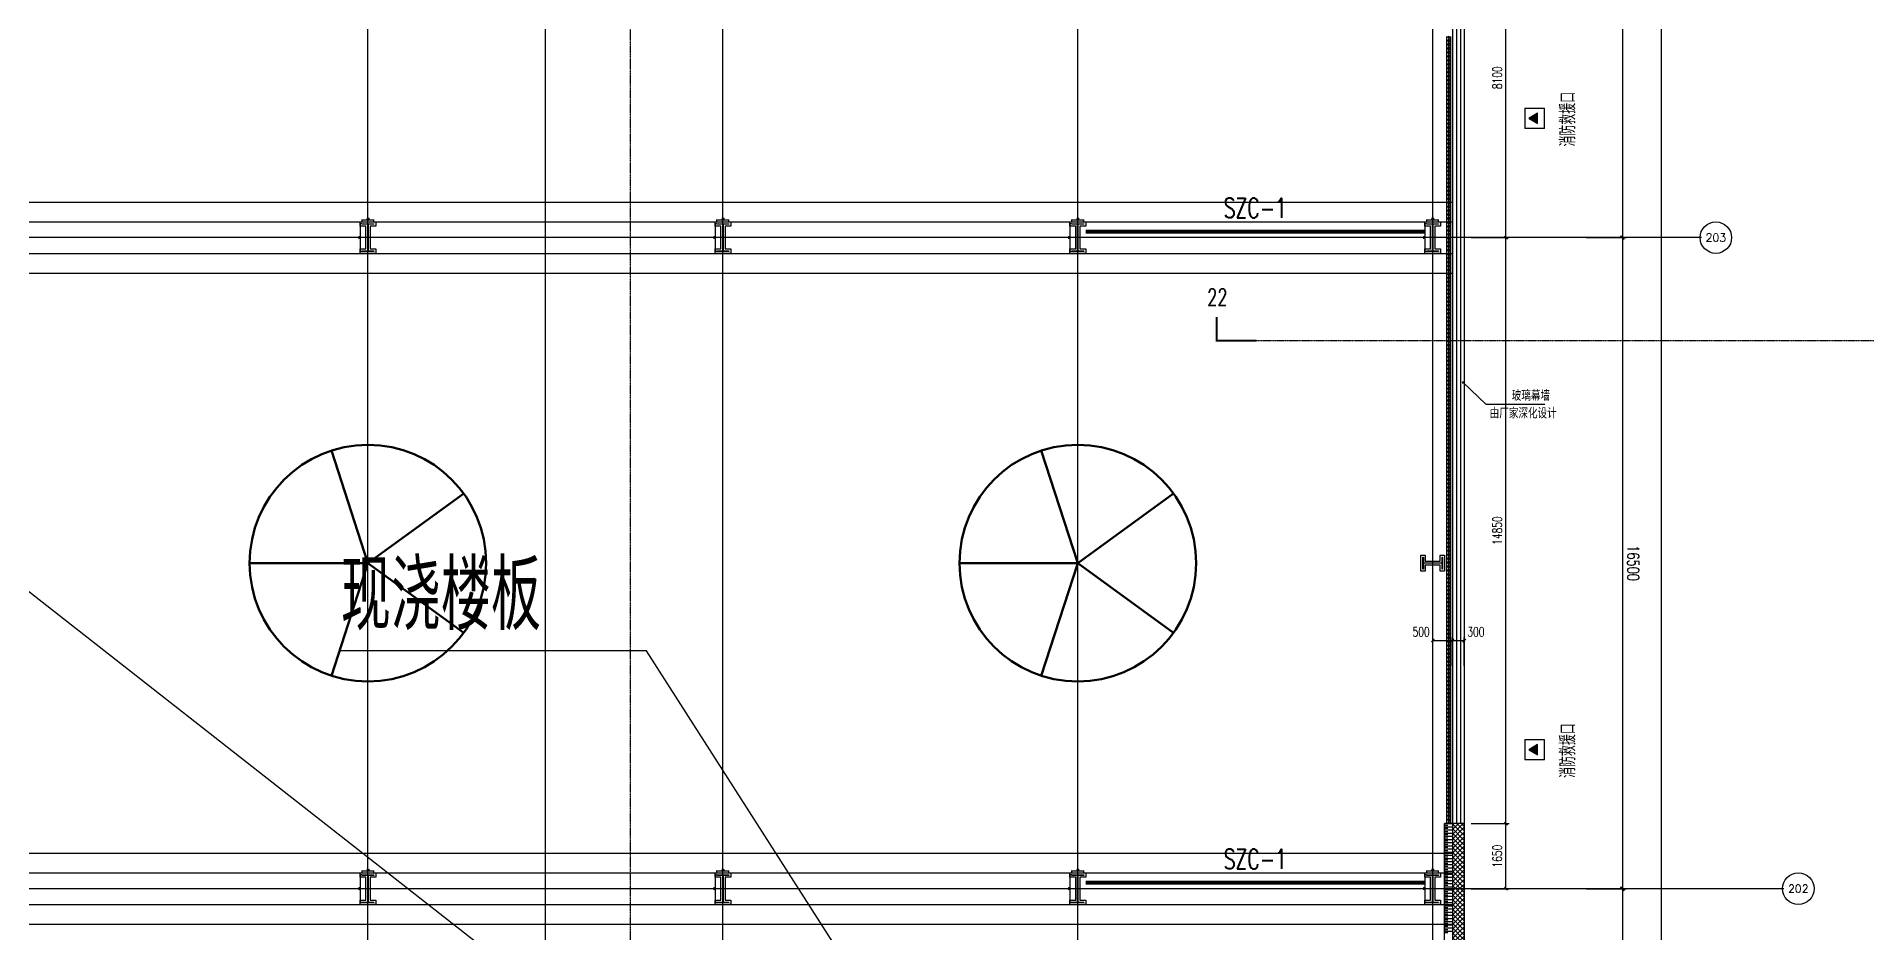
# Model space of a CAD drawing. Extents: x -954573 to 446329, y 489853 to 1226784.
# Drawn here: x -164257 to -117857, y 655463 to 678163 of the extents above; entities that cross this region are included whole.
import ezdxf
from ezdxf.enums import TextEntityAlignment as Align

# ---------------------------------------------------------------- set-up
doc = ezdxf.new("R2010")
doc.units = 0
doc.header["$LTSCALE"] = 10
doc.header["$MEASUREMENT"] = 0
for name, pattern in [('10平面$0$CENTER', [2, 1.25, -0.25, 0.25, -0.25]), ('10平面$0$DOTE', [2.42, 2, -0.2, 0.02, -0.2]), ('10平面$1$DASH', [0.35, 0.25, -0.1])]:
    doc.linetypes.add(name, pattern=pattern)
doc.layers.get('Defpoints').update_dxf_attribs({"color": 210})
for name, color, linetype in [('10平面$0$99平面图例外参$0$A-HATCH-2', 251, 'Continuous'), ('10平面$0$A-AXIS-D', 8, 'Continuous'), ('10平面$0$A-AXIS-DOTE', 8, '10平面$0$DOTE'), ('10平面$0$A-AXIS-DP', 8, 'Continuous'), ('10平面$0$A-AXIS-SYMB', 8, 'Continuous'), ('10平面$0$A-HATCH-2', 8, 'Continuous'), ('10平面$0$A-HRAIL', 8, 'Continuous'), ('10平面$0$A-LIN-V', 8, 'Continuous'), ('10平面$0$A-TEXT', 8, 'Continuous'), ('10平面$0$A-WINDOW', 8, 'Continuous'), ('10平面$0$AS-COLN', 8, 'Continuous'), ('10平面$0$AS-WALL', 8, 'Continuous'), ('10平面$0$CURTWALL', 8, 'Continuous'), ('10平面$0$DIM_SYMB', 8, 'Continuous'), ('10平面$0$PUB_HATCH', 8, 'Continuous'), ('10平面$0$PUB_TEXT', 8, 'Continuous'), ('10平面$0$RP-N2-01$0$$0$A-WIND-J', 8, 'Continuous'), ('10平面$0$RP-N2-01$0$A-WIND-J', 8, 'Continuous'), ('A-LIN-V', 9, 'Continuous'), ('建-引出', 3, 'Continuous')]:
    doc.layers.add(name, color=color, linetype=linetype)
doc.layers.add('10平面$0$THIN', color=7, linetype='Continuous', lineweight=0)
doc.layers.add('10平面$0$柱间支撑', color=6, linetype='10平面$0$CENTER', lineweight=0)
doc.styles.add('10平面$0$_TCH_AXIS', font='COMPLEX', dxfattribs={"bigfont": 'GBCBIG'})
doc.styles.add('10平面$0$_TCH_DIM', font='SIMPLEX', dxfattribs={"bigfont": 'GBCBIG'})
doc.styles.add('10平面$0$_TCH_DIM_T3', font='SIMPLEX', dxfattribs={"width": 0.705882, "bigfont": 'GBCBIG'})
doc.styles.add('10平面$0$_TCH_LABEL', font='COMPLEX', dxfattribs={"bigfont": 'GBCBIG'})
doc.styles.add('10平面$0$A-DIM_T3', font='SIMPLEX', dxfattribs={"width": 0.705882, "bigfont": 'GBCBIG'})
doc.styles.add('10平面$0$TSSD_Rein', font='tj-romans1.shx', dxfattribs={"width": 0.7, "bigfont": 'tj-hztxt.shx'})
doc.styles.add('A-STANDARD', font='SIMPLEX', dxfattribs={"bigfont": 'GBCBIG'})
doc.dimstyles.new('10平面$0$_TCH_ARCH&&10', dxfattribs={"dimtxt": 29.75, "dimasz": 10, "dimexe": 10, "dimexo": 10, "dimgap": 12.625, "dimtad": 1, "dimdec": 0, "dimzin": 0, "dimdsep": 46, "dimtxsty": '10平面$0$_TCH_DIM_T3', "dimblk": '10平面$0$_ArchTick', "dimcen": 0.09, "dimclrt": 7, "dimazin": 2, "dimtfac": 1, "dimtdec": 0, "dimtix": 1, "dimtmove": 2, "dimatfit": 3, "dimfxl": 0, "dimtolj": 1, "dimtzin": 0, "dimarcsym": 0})
doc.dimstyles.new('10平面$0$_TCH_ARCH&&100', dxfattribs={"dimtxt": 297.5, "dimasz": 100, "dimexe": 100, "dimexo": 100, "dimgap": 126.25, "dimtad": 1, "dimdec": 0, "dimzin": 0, "dimdsep": 46, "dimtxsty": '10平面$0$_TCH_DIM_T3', "dimblk": '10平面$0$_ArchTick', "dimcen": 0.09, "dimclrt": 7, "dimazin": 2, "dimtfac": 1, "dimtdec": 0, "dimtix": 1, "dimtmove": 2, "dimatfit": 3, "dimfxl": 0, "dimtolj": 1, "dimtzin": 0, "dimarcsym": 0})
doc.dimstyles.new('10平面$0$_TCH_ARCH&&80', dxfattribs={"dimtxt": 238, "dimasz": 80, "dimexe": 80, "dimexo": 80, "dimgap": 101, "dimtad": 1, "dimdec": 0, "dimzin": 0, "dimdsep": 46, "dimtxsty": '10平面$0$_TCH_DIM_T3', "dimblk": '10平面$0$_ArchTick', "dimcen": 0.09, "dimclrt": 7, "dimazin": 2, "dimtfac": 1, "dimtdec": 0, "dimtix": 1, "dimtmove": 2, "dimatfit": 3, "dimfxl": 0, "dimtolj": 1, "dimtzin": 0, "dimarcsym": 0})
doc.dimstyles.new('10平面$0$A-DIM&&100', dxfattribs={"dimtxt": 297.5, "dimasz": 100, "dimexe": 100, "dimexo": 100, "dimgap": 126.25, "dimtad": 1, "dimdec": 0, "dimzin": 0, "dimdsep": 46, "dimtxsty": '10平面$0$A-DIM_T3', "dimblk": '10平面$0$_ArchTick', "dimcen": 0.09, "dimclrt": 7, "dimazin": 2, "dimtfac": 1, "dimtdec": 0, "dimtix": 1, "dimtmove": 2, "dimatfit": 3, "dimfxl": 0, "dimtolj": 1, "dimtzin": 0, "dimarcsym": 0})

# ---------------------------------------------------------------- blocks, each defined once
blk = doc.blocks.new('10平面$0$_ArchTick')
at = {"color": 0, "linetype": 'ByBlock', "const_width": 0.4}
blk.add_lwpolyline([(-0.5, -0.5), (0.5, 0.5)], dxfattribs=at)
blk = doc.blocks.new('*D2999')
at = {"layer": '10平面$0$A-AXIS-D', "color": 0, "lineweight": -2}
for p, q in [((95776, -115250), (96792, -115250)), ((96692, -115250), (96692, -131750)), ((95776, -131750), (96792, -131750))]:
    blk.add_line(p, q, dxfattribs=at)
at = {"layer": 'Defpoints', "color": 0}
for p in [(95676, -115250), (95676, -131750), (96692, -131750)]:
    blk.add_point(p, dxfattribs=at)
at = {"layer": '10平面$0$A-AXIS-D', "color": 0, "lineweight": -2, "xscale": 100, "yscale": 100, "zscale": 100}
for p, rotation in [((96692, -115250), 90), ((96692, -131750), 270)]:
    blk.add_blockref('10平面$0$_ArchTick', p, dxfattribs=dict(at, rotation=rotation))
at = {"layer": '10平面$0$A-AXIS-D', "color": 7, "insert": (96967, -123500), "char_height": 297.5, "attachment_point": 5, "rotation": 270, "style": '10平面$0$A-DIM_T3'}
blk.add_mtext('\\A1;16500', dxfattribs=at)
blk = doc.blocks.new('*D3000')
at = {"layer": '10平面$0$A-AXIS-D', "color": 0, "lineweight": -2}
for p, q in [((95776, -131750), (96792, -131750)), ((96692, -131750), (96692, -148250)), ((95776, -148250), (96792, -148250))]:
    blk.add_line(p, q, dxfattribs=at)
at = {"layer": 'Defpoints', "color": 0}
for p in [(95676, -131750), (95676, -148250), (96692, -148250)]:
    blk.add_point(p, dxfattribs=at)
at = {"layer": '10平面$0$A-AXIS-D', "color": 0, "lineweight": -2, "xscale": 100, "yscale": 100, "zscale": 100}
for p, rotation in [((96692, -131750), 90), ((96692, -148250), 270)]:
    blk.add_blockref('10平面$0$_ArchTick', p, dxfattribs=dict(at, rotation=rotation))
at = {"layer": '10平面$0$A-AXIS-D', "color": 7, "insert": (96967, -140000), "char_height": 297.5, "attachment_point": 5, "rotation": 270, "style": '10平面$0$A-DIM_T3'}
blk.add_mtext('\\A1;16500', dxfattribs=at)
blk = doc.blocks.new('*D3001')
at = {"layer": '10平面$0$A-AXIS-D', "color": 0, "lineweight": -2}
for p, q in [((95776, -148250), (96792, -148250)), ((96692, -148250), (96692, -164750)), ((95776, -164750), (96792, -164750))]:
    blk.add_line(p, q, dxfattribs=at)
at = {"layer": 'Defpoints', "color": 0}
for p in [(95676, -148250), (95676, -164750), (96692, -164750)]:
    blk.add_point(p, dxfattribs=at)
at = {"layer": '10平面$0$A-AXIS-D', "color": 0, "lineweight": -2, "xscale": 100, "yscale": 100, "zscale": 100}
for p, rotation in [((96692, -148250), 90), ((96692, -164750), 270)]:
    blk.add_blockref('10平面$0$_ArchTick', p, dxfattribs=dict(at, rotation=rotation))
at = {"layer": '10平面$0$A-AXIS-D', "color": 7, "insert": (96967, -156500), "char_height": 297.5, "attachment_point": 5, "rotation": 270, "style": '10平面$0$A-DIM_T3'}
blk.add_mtext('\\A1;16500', dxfattribs=at)
blk = doc.blocks.new('*D3083')
at = {"layer": '10平面$0$A-AXIS-D', "color": 0, "lineweight": -2}
for p, q in [((95876, -81600), (97772, -81600)), ((97672, -81600), (97672, -165400)), ((95876, -165400), (97772, -165400))]:
    blk.add_line(p, q, dxfattribs=at)
at = {"layer": 'Defpoints', "color": 0}
for p in [(95776, -81600), (95776, -165400), (97672, -165400)]:
    blk.add_point(p, dxfattribs=at)
at = {"layer": '10平面$0$A-AXIS-D', "color": 0, "lineweight": -2, "xscale": 100, "yscale": 100, "zscale": 100}
for p, rotation in [((97672, -81600), 90), ((97672, -165400), 270)]:
    blk.add_blockref('10平面$0$_ArchTick', p, dxfattribs=dict(at, rotation=rotation))
at = {"layer": '10平面$0$A-AXIS-D', "color": 7, "insert": (97947, -123500), "char_height": 297.5, "attachment_point": 5, "rotation": 270, "style": '10平面$0$_TCH_DIM_T3'}
blk.add_mtext('\\A1;83800', dxfattribs=at)
blk = doc.blocks.new('*D3404')
at = {"layer": '10平面$0$A-AXIS-DP', "color": 0, "lineweight": -2}
for p, q in [((-195790, 766880), (-195790, 766929)), ((-195790, 766919), (-195490, 766919)), ((-195490, 766880), (-195490, 766929))]:
    blk.add_line(p, q, dxfattribs=at)
at = {"layer": 'Defpoints', "color": 0}
for p in [(-195790, 766870), (-195490, 766919), (-195490, 766870)]:
    blk.add_point(p, dxfattribs=at)
at = {"layer": '10平面$0$A-AXIS-DP', "color": 0, "lineweight": -2, "xscale": 10, "yscale": 10, "zscale": 10, "rotation": 180}
blk.add_blockref('10平面$0$_ArchTick', (-195790, 766919), dxfattribs=at)
at = {"layer": '10平面$0$A-AXIS-DP', "color": 0, "lineweight": -2, "xscale": 10, "yscale": 10, "zscale": 10}
blk.add_blockref('10平面$0$_ArchTick', (-195490, 766919), dxfattribs=at)
at = {"layer": '10平面$0$A-AXIS-DP', "color": 7, "insert": (-195640, 766946), "char_height": 29.8, "attachment_point": 5, "style": '10平面$0$_TCH_DIM_T3'}
blk.add_mtext('\\A1;300', dxfattribs=at)
blk = doc.blocks.new('*D3405')
at = {"layer": '10平面$0$A-AXIS-DP', "color": 0, "lineweight": -2}
for p, q in [((-195800, 766820), (-195841, 766820)), ((-195831, 766120), (-195831, 766820)), ((-195800, 766120), (-195841, 766120))]:
    blk.add_line(p, q, dxfattribs=at)
at = {"layer": 'Defpoints', "color": 0}
for p in [(-195831, 766820), (-195790, 766820), (-195790, 766120)]:
    blk.add_point(p, dxfattribs=at)
at = {"layer": '10平面$0$A-AXIS-DP', "color": 0, "lineweight": -2, "xscale": 10, "yscale": 10, "zscale": 10}
for p, rotation in [((-195831, 766820), 90), ((-195831, 766120), 270)]:
    blk.add_blockref('10平面$0$_ArchTick', p, dxfattribs=dict(at, rotation=rotation))
at = {"layer": '10平面$0$A-AXIS-DP', "color": 7, "insert": (-195859, 766470), "char_height": 29.8, "attachment_point": 5, "rotation": 90, "style": '10平面$0$_TCH_DIM_T3'}
blk.add_mtext('\\A1;700', dxfattribs=at)
blk = doc.blocks.new('10平面$0$342343243')
at = {"layer": '10平面$0$A-AXIS-DP', "color": 5}
blk.add_lwpolyline([(-155704, 832070), (-155404, 832070), (-155404, 832058), (-155550, 832058), (-155550, 831582), (-155404, 831582), (-155404, 831570), (-155704, 831570), (-155704, 831582), (-155558, 831582), (-155558, 832058), (-155704, 832058), (-155704, 832070)], close=True, dxfattribs=at)
at = {"layer": '10平面$0$A-HATCH-2'}
blk.add_lwpolyline([(-155754, 832120), (-155354, 832120), (-155354, 832008), (-155500, 832008), (-155500, 831632), (-155354, 831632), (-155354, 831520), (-155754, 831520), (-155754, 831632), (-155608, 831632), (-155608, 832008), (-155754, 832008)], close=True, dxfattribs=at)
blk = doc.blocks.new('10平面$0$w42343')
at = {"layer": '10平面$0$A-HATCH-2', "linetype": '10平面$1$DASH'}
for p, q in [((-263654.2, 673970), (-128354.2, 673970)), ((-263654.2, 673470), (-128354.2, 673470)), ((-263654.2, 672670), (-128354.2, 672670)), ((-263654.2, 672170), (-128354.2, 672170)), ((-263654.2, 657470), (-128354.2, 657470)), ((-263654.2, 656970), (-128354.2, 656970)), ((-263654.2, 656170), (-128354.2, 656170)), ((-263654.2, 655670), (-128354.2, 655670))]:
    blk.add_line(p, q, dxfattribs=at)
blk = doc.blocks.new('10平面$0$w4324324')
at = {"layer": '10平面$0$A-HATCH-2', "lineweight": 60}
for q in [(-1694760, 686605), (-1697614, 684532), (-1691907, 684532), (-1696524, 681178), (-1692997, 681178)]:
    blk.add_line((-1694760, 683605), q, dxfattribs=at)
blk.add_circle((-1694760, 683605), 3000, dxfattribs=at)
blk = doc.blocks.new('10平面$0$ner546')
at = {"layer": '10平面$0$A-LIN-V'}
for p in [(581780, -46744), (581780, -64744)]:
    blk.add_blockref('10平面$0$w4324324', p, dxfattribs=at)
blk = doc.blocks.new('10平面$0$RP-N2-01$0$$0$xfjy')
at = {"layer": '10平面$0$RP-N2-01$0$$0$A-WIND-J'}
h = blk.add_hatch(color=256, dxfattribs=at)
h.dxf.hatch_style = 1
h.paths.add_polyline_path([(1141876, -26214), (1142135, -26214), (1142005, -25989)])
at = {"layer": '10平面$0$RP-N2-01$0$$0$A-WIND-J', "const_width": 25}
blk.add_lwpolyline([(1141755, -25889), (1141755, -26389), (1142255, -26389), (1142255, -25889)], close=True, dxfattribs=at)
at = {"layer": '10平面$0$RP-N2-01$0$$0$A-WIND-J'}
for points in [[(1141755, -26389), (1142255, -26389), (1142255, -25889), (1141755, -25889)], [(1141876, -26214), (1142135, -26214), (1142005, -25989)]]:
    blk.add_lwpolyline(points, close=True, dxfattribs=at)
blk = doc.blocks.new('10平面$0$RP-N2-01$0$xfjy')
at = {"layer": '10平面$0$RP-N2-01$0$$0$A-WIND-J'}
blk.add_blockref('10平面$0$RP-N2-01$0$$0$xfjy', (0, 0), dxfattribs=at)
blk = doc.blocks.new('10平面$0$1232')
at = {"layer": '10平面$0$RP-N2-01$0$A-WIND-J', "rotation": 90}
for p in [(-152409, -465915, 0), (-152409, -481915, 0)]:
    blk.add_blockref('10平面$0$RP-N2-01$0$xfjy', p, dxfattribs=at)
at = {"layer": '10平面$0$A-TEXT', "style": '10平面$0$_TCH_DIM'}
for p in [(-125237, 675379, 0), (-125237, 659379, 0)]:
    blk.add_text('消防救援口', height=384.1, rotation=90, dxfattribs=at).set_placement(p)
blk = doc.blocks.new('10平面$0$23124232432')
at = {"layer": '10平面$0$柱间支撑', "const_width": 100}
for points in [[(-129054, 673220), (-137654, 673220)], [(-129054, 656720), (-137654, 656720)]]:
    blk.add_lwpolyline(points, dxfattribs=at)
at = {"layer": '10平面$0$THIN', "style": '10平面$0$TSSD_Rein', "width": 0.7}
for p in [(-133354, 673420), (-133354, 656920)]:
    blk.add_text('SZC-1', height=500, dxfattribs=at).set_placement(p, align=Align.BOTTOM_CENTER)
blk = doc.blocks.new('10平面$0$99平面图例外参$0$$LinePat$圆环')
for points in [[(0, 150), (300, 150)], [(0, 0), (300, 0)], [(0, -150), (300, -150)]]:
    blk.add_lwpolyline(points)
at = {"color": 0}
blk.add_circle((150, 0), 150, dxfattribs=at)
blk = doc.blocks.new('10平面$0$99平面图例外参$0$$LinePat$填挖边坡')
at = {"color": 0}
for p, q in [((0, 0), (0, -1500)), ((300, 0), (300, -600))]:
    blk.add_line(p, q, dxfattribs=at)
at = {"layer": 'Defpoints', "color": 0}
blk.add_point((600, 0), dxfattribs=at)
blk = doc.blocks.new('10平面$0$34242343243')
at = {"layer": '10平面$0$A-LIN-V'}
for p in [(-128354, 658220), (-128554, 643320)]:
    blk.add_line(p, (-128554, 658220), dxfattribs=at)
at = {"layer": '10平面$0$99平面图例外参$0$A-HATCH-2', "color": 203, "xscale": -0.1335125448076481, "yscale": 0.1333333333333333, "zscale": 0.1333333333333333, "rotation": 89.99999999825116}
for p in [(-128554, 658220), (-128554, 658140), (-128554, 658060), (-128554, 657980), (-128554, 657900), (-128554, 657819), (-128554, 657739), (-128554, 657659), (-128554, 657579), (-128554, 657499), (-128554, 657419), (-128554, 657339), (-128554, 657259), (-128554, 657179), (-128554, 657098), (-128554, 657018), (-128554, 656938), (-128554, 656858), (-128554, 656778), (-128554, 656698), (-128554, 656618), (-128554, 656538), (-128554, 656458), (-128554, 656378), (-128554, 656297), (-128554, 656217), (-128554, 656137), (-128554, 656057), (-128554, 655977), (-128554, 655897), (-128554, 655817), (-128554, 655737), (-128554, 655657), (-128554, 655576), (-128554, 655496)]:
    blk.add_blockref('10平面$0$99平面图例外参$0$$LinePat$填挖边坡', p, dxfattribs=at)
at = {"layer": '10平面$0$A-HRAIL', "xscale": -0.3340611353704622, "yscale": 0.3333333333333333, "zscale": 0.3333333333333333, "rotation": 90}
for p in [(-128454, 678163), (-128454, 678063), (-128454, 677963), (-128454, 677863), (-128454, 677763), (-128454, 677662), (-128454, 677562), (-128454, 677462), (-128454, 677362), (-128454, 677261), (-128454, 677161), (-128454, 677061), (-128454, 676961), (-128454, 676861), (-128454, 676760), (-128454, 676660), (-128454, 676560), (-128454, 676460), (-128454, 676360), (-128454, 676259), (-128454, 676159), (-128454, 676059), (-128454, 675959), (-128454, 675858), (-128454, 675758), (-128454, 675658), (-128454, 675558), (-128454, 675458), (-128454, 675357), (-128454, 675257), (-128454, 675157), (-128454, 675057), (-128454, 674956), (-128454, 674856), (-128454, 674756), (-128454, 674656), (-128454, 674556), (-128454, 674455), (-128454, 674355), (-128454, 674255), (-128454, 674155), (-128454, 674054), (-128454, 673954), (-128454, 673854), (-128454, 673754), (-128454, 673654), (-128454, 673553), (-128454, 673453), (-128454, 673353), (-128454, 673253), (-128454, 673153), (-128454, 673052), (-128454, 672952), (-128454, 672852), (-128454, 672752), (-128454, 672651), (-128454, 672551), (-128454, 672451), (-128454, 672351), (-128454, 672251), (-128454, 672150), (-128454, 672050), (-128454, 671950), (-128454, 671850), (-128454, 671749), (-128454, 671649), (-128454, 671549), (-128454, 671449), (-128454, 671349), (-128454, 671248), (-128454, 671148), (-128454, 671048), (-128454, 670948), (-128454, 670848), (-128454, 670747), (-128454, 670647), (-128454, 670547), (-128454, 670447), (-128454, 670346), (-128454, 670246), (-128454, 670146), (-128454, 670046), (-128454, 669946), (-128454, 669845), (-128454, 669745), (-128454, 669645), (-128454, 669545), (-128454, 669444), (-128454, 669344), (-128454, 669244), (-128454, 669144), (-128454, 669044), (-128454, 668943), (-128454, 668843), (-128454, 668743), (-128454, 668643), (-128454, 668542), (-128454, 668442), (-128454, 668342), (-128454, 668242), (-128454, 668142), (-128454, 668041), (-128454, 667941), (-128454, 667841), (-128454, 667741), (-128454, 667641), (-128454, 667540), (-128454, 667440), (-128454, 667340), (-128454, 667240), (-128454, 667139), (-128454, 667039), (-128454, 666939), (-128454, 666839), (-128454, 666739), (-128454, 666638), (-128454, 666538), (-128454, 666438), (-128454, 666338), (-128454, 666237), (-128454, 666137), (-128454, 666037), (-128454, 665937), (-128454, 665837), (-128454, 665736), (-128454, 665636), (-128454, 665536), (-128454, 665436), (-128454, 665336), (-128454, 665235), (-128454, 665135), (-128454, 665035), (-128454, 664935), (-128454, 664834), (-128454, 664734), (-128454, 664634), (-128454, 664534), (-128454, 664434), (-128454, 664333), (-128454, 664233), (-128454, 664133), (-128454, 664033), (-128454, 663932), (-128454, 663832), (-128454, 663732), (-128454, 663632), (-128454, 663532), (-128454, 663431), (-128454, 663331), (-128454, 663231), (-128454, 663131), (-128454, 663030), (-128454, 662930), (-128454, 662830), (-128454, 662730), (-128454, 662630), (-128454, 662529), (-128454, 662429), (-128454, 662329), (-128454, 662229), (-128454, 662129), (-128454, 662028), (-128454, 661928), (-128454, 661828), (-128454, 661728), (-128454, 661627), (-128454, 661527), (-128454, 661427), (-128454, 661327), (-128454, 661227), (-128454, 661126), (-128454, 661026), (-128454, 660926), (-128454, 660826), (-128454, 660725), (-128454, 660625), (-128454, 660525), (-128454, 660425), (-128454, 660325), (-128454, 660224), (-128454, 660124), (-128454, 660024), (-128454, 659924), (-128454, 659823), (-128454, 659723), (-128454, 659623), (-128454, 659523), (-128454, 659423), (-128454, 659322), (-128454, 659222), (-128454, 659122), (-128454, 659022), (-128454, 658922), (-128454, 658821), (-128454, 658721), (-128454, 658621), (-128454, 658521), (-128454, 658420), (-128454, 658320)]:
    blk.add_blockref('10平面$0$99平面图例外参$0$$LinePat$圆环', p, dxfattribs=at)
blk = doc.blocks.new('*D3728')
at = {"layer": '10平面$0$A-AXIS-DP', "color": 0, "lineweight": -2}
for p, q in [((-128854, 662220), (-128854, 662940)), ((-128854, 662860), (-128354, 662860)), ((-128354, 662220), (-128354, 662940))]:
    blk.add_line(p, q, dxfattribs=at)
at = {"layer": 'Defpoints', "color": 0}
for p in [(-128354, 662860), (-128854, 662140), (-128354, 662140)]:
    blk.add_point(p, dxfattribs=at)
at = {"layer": '10平面$0$A-AXIS-DP', "color": 0, "lineweight": -2, "xscale": 80, "yscale": 80, "zscale": 80, "rotation": 180}
blk.add_blockref('10平面$0$_ArchTick', (-128854, 662860), dxfattribs=at)
at = {"layer": '10平面$0$A-AXIS-DP', "color": 0, "lineweight": -2, "xscale": 80, "yscale": 80, "zscale": 80}
blk.add_blockref('10平面$0$_ArchTick', (-128354, 662860), dxfattribs=at)
at = {"layer": '10平面$0$A-AXIS-DP', "color": 7, "insert": (-129150, 663080), "char_height": 238, "attachment_point": 5, "style": '10平面$0$_TCH_DIM_T3'}
blk.add_mtext('\\A1;500', dxfattribs=at)
blk = doc.blocks.new('*D3729')
at = {"layer": '10平面$0$A-AXIS-DP', "color": 0, "lineweight": -2}
for p, q in [((-128354, 662220), (-128354, 662940)), ((-128354, 662860), (-128054, 662860)), ((-128054, 662220), (-128054, 662940))]:
    blk.add_line(p, q, dxfattribs=at)
at = {"layer": 'Defpoints', "color": 0}
for p in [(-128054, 662860), (-128354, 662140), (-128054, 662140)]:
    blk.add_point(p, dxfattribs=at)
at = {"layer": '10平面$0$A-AXIS-DP', "color": 0, "lineweight": -2, "xscale": 80, "yscale": 80, "zscale": 80, "rotation": 180}
blk.add_blockref('10平面$0$_ArchTick', (-128354, 662860), dxfattribs=at)
at = {"layer": '10平面$0$A-AXIS-DP', "color": 0, "lineweight": -2, "xscale": 80, "yscale": 80, "zscale": 80}
blk.add_blockref('10平面$0$_ArchTick', (-128054, 662860), dxfattribs=at)
at = {"layer": '10平面$0$A-AXIS-DP', "color": 7, "insert": (-127758, 663080), "char_height": 238, "attachment_point": 5, "style": '10平面$0$_TCH_DIM_T3'}
blk.add_mtext('\\A1;300', dxfattribs=at)
blk = doc.blocks.new('*D4331')
at = {"layer": '10平面$0$A-AXIS-DP', "color": 0, "lineweight": -2}
for p, q in [((-127880, 681170), (-126917, 681170)), ((-126997, 673070), (-126997, 681170)), ((-127880, 673070), (-126917, 673070))]:
    blk.add_line(p, q, dxfattribs=at)
at = {"layer": 'Defpoints', "color": 0}
for p in [(-127960, 681170), (-126997, 681170), (-127960, 673070)]:
    blk.add_point(p, dxfattribs=at)
at = {"layer": '10平面$0$A-AXIS-DP', "color": 0, "lineweight": -2, "xscale": 80, "yscale": 80, "zscale": 80}
for p, rotation in [((-126997, 681170), 90), ((-126997, 673070), 270)]:
    blk.add_blockref('10平面$0$_ArchTick', p, dxfattribs=dict(at, rotation=rotation))
at = {"layer": '10平面$0$A-AXIS-DP', "color": 7, "insert": (-127217, 677120), "char_height": 238, "attachment_point": 5, "rotation": 90, "style": '10平面$0$_TCH_DIM_T3'}
blk.add_mtext('\\A1;8100', dxfattribs=at)
blk = doc.blocks.new('*D4332')
at = {"layer": '10平面$0$A-AXIS-DP', "color": 0, "lineweight": -2}
for p, q in [((-127880, 673070), (-126917, 673070)), ((-126997, 658220), (-126997, 673070)), ((-127880, 658220), (-126917, 658220))]:
    blk.add_line(p, q, dxfattribs=at)
at = {"layer": 'Defpoints', "color": 0}
for p in [(-127960, 673070), (-126997, 673070), (-127960, 658220)]:
    blk.add_point(p, dxfattribs=at)
at = {"layer": '10平面$0$A-AXIS-DP', "color": 0, "lineweight": -2, "xscale": 80, "yscale": 80, "zscale": 80}
for p, rotation in [((-126997, 673070), 90), ((-126997, 658220), 270)]:
    blk.add_blockref('10平面$0$_ArchTick', p, dxfattribs=dict(at, rotation=rotation))
at = {"layer": '10平面$0$A-AXIS-DP', "color": 7, "insert": (-127217, 665645), "char_height": 238, "attachment_point": 5, "rotation": 90, "style": '10平面$0$_TCH_DIM_T3'}
blk.add_mtext('\\A1;14850', dxfattribs=at)
blk = doc.blocks.new('*D4333')
at = {"layer": '10平面$0$A-AXIS-DP', "color": 0, "lineweight": -2}
for p, q in [((-127880, 658220), (-126917, 658220)), ((-126997, 656570), (-126997, 658220)), ((-127880, 656570), (-126917, 656570))]:
    blk.add_line(p, q, dxfattribs=at)
at = {"layer": 'Defpoints', "color": 0}
for p in [(-127960, 658220), (-126997, 658220), (-127960, 656570)]:
    blk.add_point(p, dxfattribs=at)
at = {"layer": '10平面$0$A-AXIS-DP', "color": 0, "lineweight": -2, "xscale": 80, "yscale": 80, "zscale": 80}
for p, rotation in [((-126997, 658220), 90), ((-126997, 656570), 270)]:
    blk.add_blockref('10平面$0$_ArchTick', p, dxfattribs=dict(at, rotation=rotation))
at = {"layer": '10平面$0$A-AXIS-DP', "color": 7, "insert": (-127217, 657395), "char_height": 238, "attachment_point": 5, "rotation": 90, "style": '10平面$0$_TCH_DIM_T3'}
blk.add_mtext('\\A1;1650', dxfattribs=at)
blk = doc.blocks.new('10平面$0$dote')
at = {"layer": '10平面$0$A-AXIS-D'}
for centre in [(99061.5, -131748.9), (101151.5, -148248.9)]:
    blk.add_circle(centre, 400, dxfattribs=at)
at = {"layer": '10平面$0$A-AXIS-DOTE'}
blk.add_line((91882.2, -264080), (91882.2, 36662.3), dxfattribs=at)
at = {"layer": '10平面$0$A-AXIS-DOTE', "ltscale": 2}
for p, q in [((64882.2, -169748.9), (64882.2, -75950)), ((69382.2, -169748.9), (69382.2, -75950)), ((73882.2, -169748.9), (73882.2, -75950)), ((82882.2, -169748.9), (82882.2, -75950)), ((98696.4, -131750), (-75513.6, -131750)), ((100786.4, -148250), (-75513.6, -148250))]:
    blk.add_line(p, q, dxfattribs=at)
at = {"layer": '10平面$0$DIM_SYMB', "linetype": '10平面$1$DASH', "ltscale": 3}
for points in [[(71542.3, -172100), (71542.3, -75175)], [(86406.4, -134360.9), (106296.4, -134360.9)]]:
    blk.add_lwpolyline(points, dxfattribs=at)
at = {"layer": '10平面$0$DIM_SYMB', "const_width": 50}
blk.add_lwpolyline([(86406.4, -133760.9), (86406.4, -134360.9), (87406.4, -134360.9)], dxfattribs=at)
at = {"layer": '10平面$0$PUB_TEXT', "style": '10平面$0$_TCH_AXIS'}
for s, p, p2 in [('203', (98800.5, -131850.4), (99322.4, -131850.4)), ('202', (100890.5, -148350.4), (101412.4, -148350.4))]:
    blk.add_text(s, height=202.97, dxfattribs=at).set_placement(p, p2, align=Align.FIT)
at = {"layer": '10平面$0$PUB_TEXT', "style": '10平面$0$_TCH_LABEL', "width": 0.705882}
blk.add_text('22', height=425, dxfattribs=at).set_placement((86163.5, -133473.4))
at = {"layer": '10平面$0$A-AXIS-D'}
for base, p1, p2, dimstyle, picture, middle in [((97671.9, -165400), (95776.4, -81600), (95776.4, -165400), '10平面$0$_TCH_ARCH&&100', '*D3083', (97946.9, -123500)), ((96692.2, -131750), (95676.4, -115250), (95676.4, -131750), '10平面$0$A-DIM&&100', '*D2999', (96967.2, -123500)), ((96692.2, -148250), (95676.4, -131750), (95676.4, -148250), '10平面$0$A-DIM&&100', '*D3000', (96967.2, -140000)), ((96692.2, -164750), (95676.4, -148250), (95676.4, -164750), '10平面$0$A-DIM&&100', '*D3001', (96967.2, -156500))]:
    dim = blk.add_linear_dim(base=base, p1=p1, p2=p2, angle=270, dimstyle=dimstyle, override={"dimgap": 0}, dxfattribs=at)
    dim.commit()
    dim.dimension.update_dxf_attribs({"geometry": picture, "text_midpoint": middle, "dimtype": 129, "text_rotation": 270})
blk = doc.blocks.new('10平面$0$nt66')
at = {"layer": '10平面$0$A-HATCH-2'}
blk.add_lwpolyline([(-195840, 766870), (-195440, 766870), (-195440, 766758), (-195586, 766758), (-195586, 766182), (-195440, 766182), (-195440, 766070), (-195840, 766070), (-195840, 766182), (-195694, 766182), (-195694, 766758), (-195840, 766758)], close=True, dxfattribs=at)
at = {"layer": '10平面$0$AS-COLN'}
blk.add_lwpolyline([(-195790, 766820), (-195490, 766820), (-195490, 766808), (-195636, 766808), (-195636, 766132), (-195490, 766132), (-195490, 766120), (-195790, 766120), (-195790, 766132), (-195644, 766132), (-195644, 766808), (-195790, 766808)], close=True, dxfattribs=at)
at = {"layer": '10平面$0$A-AXIS-DP'}
for p1, p2, distance, picture, middle in [((-195790, 766120), (-195790, 766820), 41.2, '*D3405', (-195858.7, 766470)), ((-195790, 766870), (-195490, 766870), 48.8, '*D3404', (-195640, 766946.2))]:
    dim = blk.add_aligned_dim(p1=p1, p2=p2, distance=distance, dimstyle='10平面$0$_TCH_ARCH&&10', dxfattribs=at)
    dim.commit()
    dim.dimension.update_dxf_attribs({"geometry": picture, "text_midpoint": middle})
blk = doc.blocks.new('10平面$0$33333')
for p in [(39786, -93400), (48786, -93400), (57786, -93400), (66786, -93400), (39786, -109900), (48786, -109900), (57786, -109900), (66786, -109900)]:
    blk.add_blockref('10平面$0$nt66', p)
at = {"layer": '10平面$0$A-AXIS-DP', "rotation": 270}
blk.add_blockref('10平面$0$342343243', (-960674, 509266), dxfattribs=at)
blk = doc.blocks.new('10平面')
at = {"layer": '10平面$0$PUB_HATCH'}
h = blk.add_hatch(dxfattribs=at)
h.set_pattern_fill('多孔材料', color=256, scale=30, style=0)
h.set_pattern_definition([(45, (60, 0), (-60.000061, 60.000061), []), (135, (60, 0), (-60.000061, -60.000061), [])])
h.paths.add_polyline_path([(-128354.2, 658220), (-128354.2, 639720), (-128204.2, 639620), (-128054.2, 639720), (-128054.2, 658220)])
at = {"layer": '10平面$0$A-AXIS-DP'}
blk.add_line((-125510, 673070), (-132330, 673070), dxfattribs=at)
at = {"layer": '10平面$0$A-AXIS-SYMB'}
for p, q in [((-128085.2, 669398.2), (-127510, 668850)), ((-127510, 668850), (-126010, 668850))]:
    blk.add_line(p, q, dxfattribs=at)
at = {"layer": '10平面$0$A-AXIS-SYMB', "const_width": 32}
blk.add_lwpolyline([(-128096.8, 669409.2, 1), (-128073.6, 669387.1, 1)], format="xyb", close=True, dxfattribs=at)
at = {"layer": '10平面$0$AS-WALL'}
for p, q in [((-128354.2, 658220), (-128354.2, 639720)), ((-128054.2, 658220), (-128354.2, 658220)), ((-128054.2, 658220), (-128054.2, 639720))]:
    blk.add_line(p, q, dxfattribs=at)
at = {"layer": '10平面$0$CURTWALL'}
for p, q in [((-128354.2, 681170), (-128354.2, 658220)), ((-128254.2, 681170), (-128254.2, 658220)), ((-128154.2, 681170), (-128154.2, 658220)), ((-128054.2, 681170), (-128054.2, 658220)), ((-128054.2, 658220), (-128354.2, 658220))]:
    blk.add_line(p, q, dxfattribs=at)
blk.add_blockref('10平面$0$1232', (0, 0))
at = {"layer": '10平面$0$A-LIN-V', "rotation": 90.00000000000001}
blk.add_blockref('10平面$0$ner546', (481006.5, 1777800), dxfattribs=at)
at = {"layer": '10平面$0$A-WINDOW'}
for name in ['10平面$0$33333', '10平面$0$w42343']:
    blk.add_blockref(name, (0, 0), dxfattribs=at)
at = {"layer": '10平面$0$AS-WALL'}
blk.add_blockref('10平面$0$dote', (-220736.4, 804820), dxfattribs=at)
at = {"layer": '10平面$0$DIM_SYMB'}
blk.add_blockref('10平面$0$34242343243', (0, 0), dxfattribs=at)
at = {"layer": '10平面$0$柱间支撑'}
blk.add_blockref('10平面$0$23124232432', (0, 0), dxfattribs=at)
at = {"layer": '10平面$0$PUB_TEXT', "style": '10平面$0$_TCH_DIM'}
for s, p in [('玻璃幕墙', (-126850.6, 668934)), ('由厂家深化设计', (-127410.6, 668486))]:
    blk.add_text(s, height=270.07, dxfattribs=at).set_placement(p)
at = {"layer": '10平面$0$A-AXIS-DP'}
for p1, p2, picture, middle in [((-127960, 673070), (-127960, 681170), '*D4331', (-127216.8, 677120)), ((-127960, 658220), (-127960, 673070), '*D4332', (-127216.8, 665645)), ((-127960, 656570), (-127960, 658220), '*D4333', (-127216.8, 657395))]:
    dim = blk.add_aligned_dim(p1=p1, p2=p2, distance=-963.2, dimstyle='10平面$0$_TCH_ARCH&&80', dxfattribs=at)
    dim.commit()
    dim.dimension.update_dxf_attribs({"geometry": picture, "text_midpoint": middle})
for base, p1, p2, picture, middle in [((-128354.2, 662860), (-128854.2, 662140), (-128354.2, 662140), '*D3728', (-129150.2, 663080)), ((-128054.2, 662860), (-128354.2, 662140), (-128054.2, 662140), '*D3729', (-127758.2, 663080))]:
    dim = blk.add_linear_dim(base=base, p1=p1, p2=p2, angle=360, dimstyle='10平面$0$_TCH_ARCH&&80', dxfattribs=at)
    dim.commit()
    dim.dimension.update_dxf_attribs({"geometry": picture, "text_midpoint": middle, "dimtype": 129})

msp = doc.modelspace()

# ---------------------------------------------------------------- block references
at = {"layer": 'A-LIN-V'}
msp.add_blockref('10平面', (0, 0), dxfattribs=at)

# ---------------------------------------------------------------- next in the draw order: linework, layer by layer
at = {"layer": '建-引出'}
for p, q in [((-137454.4, 642968), (-195214.3, 688156.4)), ((-148794.1, 662600), (-156544.1, 662600)), ((-143326.9, 654058.2), (-148794.1, 662600))]:
    msp.add_line(p, q, dxfattribs=at)

# ---------------------------------------------------------------- next in the draw order: texts
at = {"layer": '建-引出', "color": 7, "style": 'A-STANDARD'}
msp.add_text('现浇楼板', height=1762.96, dxfattribs=at).set_placement((-156544.1, 663125))

doc.saveas('drawing.dxf')
